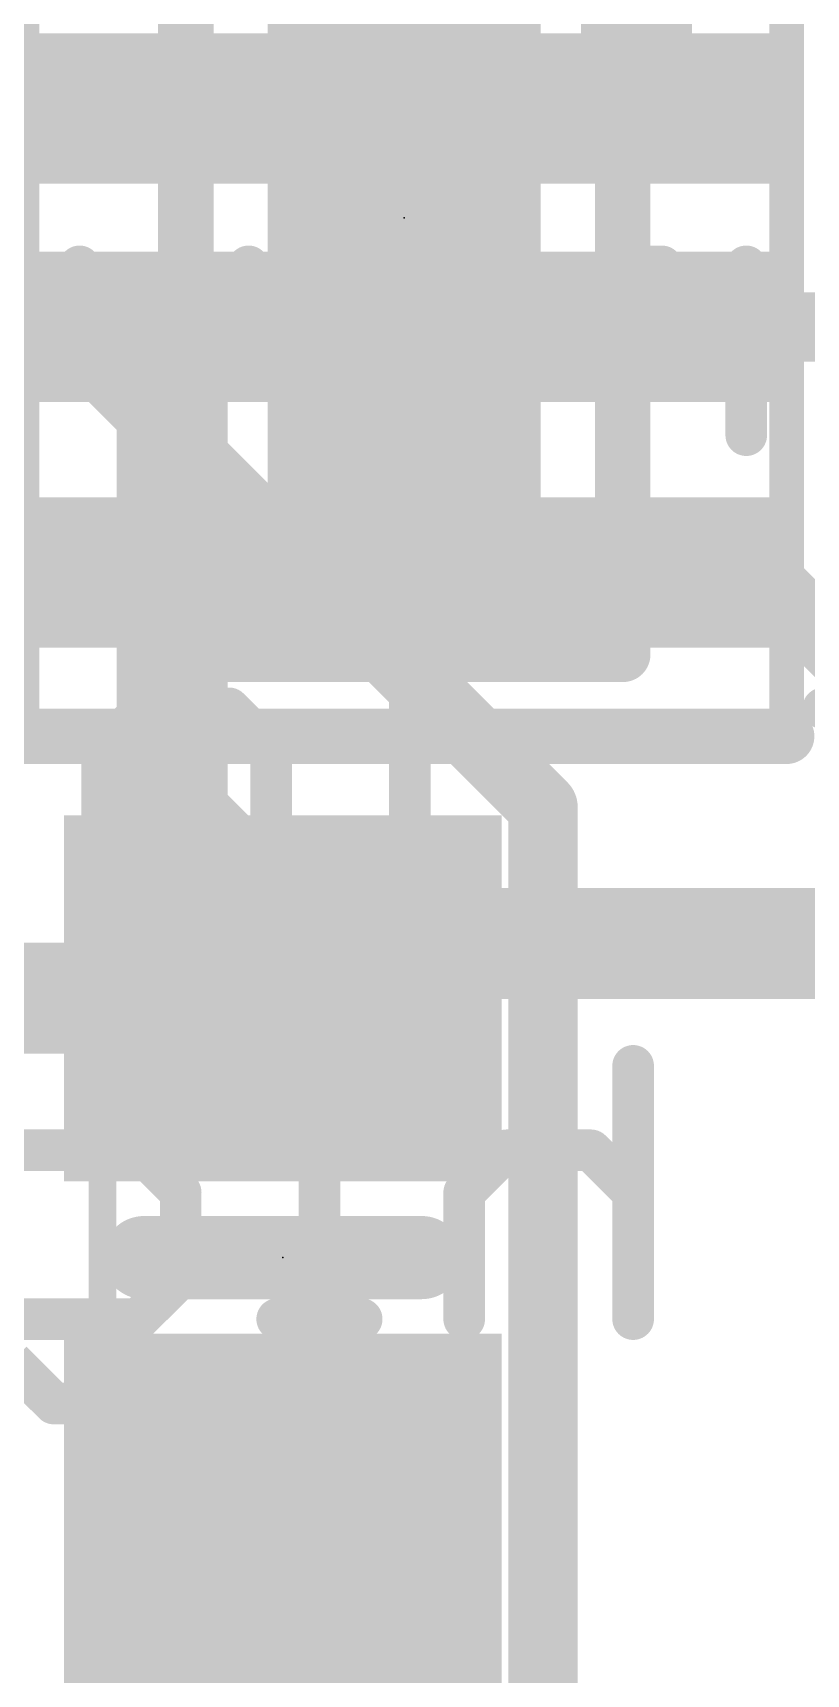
# Model space of a CAD drawing. Extents: x -1.2 to 34.1, y -8.2 to 17.9.
# Drawn here: x 15.91 to 18.74, y 5.71 to 11.73 of the extents above; entities that cross this region are included whole.
import ezdxf

# ---------------------------------------------------------------- set-up
doc = ezdxf.new("R2010")
doc.units = 0
for name, color, linetype in [('1', 12, 'CONTINUOUS'), ('16', 5, 'CONTINUOUS'), ('21', 40, 'CONTINUOUS'), ('22', 6, 'CONTINUOUS'), ('23', 40, 'CONTINUOUS'), ('25', 253, 'CONTINUOUS'), ('29', 253, 'CONTINUOUS'), ('31', 253, 'CONTINUOUS'), ('39', 12, 'CONTINUOUS'), ('51', 253, 'CONTINUOUS')]:
    doc.layers.add(name, color=color, linetype=linetype)

# ---------------------------------------------------------------- blocks, each defined once
blk = doc.blocks.new('RECT')
blk.add_solid([(-0.5, -0.5), (0.5, -0.5), (-0.5, 0.5), (0.5, 0.5)])

msp = doc.modelspace()

# ---------------------------------------------------------------- linework, layer by layer
at = {"layer": '1'}
for points, const_width in [([(18.122, 12.349), (18.122, 11.449)], 0.4064), ([(17.672, 11.449), (16.872, 10.649)], 0.4064), ([(18.122, 11.449), (17.672, 11.449)], 0.4064), ([(16.422, 11.449), (15.459, 11.449)], 0.254), ([(16.422, 10.649), (16.422, 9.749)], 0.4064), ([(16.872, 10.649), (16.422, 10.649)], 0.4064), ([(18.122, 10.649), (18.8785, 10.649)], 0.254), ([(16.422, 9.749), (16.422, 8.851)], 0.4064), ([(18.122, 9.749), (18.572, 9.749)], 0.254), ([(18.572, 9.749), (18.931, 9.39)], 0.254), ([(16.422, 8.851), (16.9558, 8.3172)], 0.4064), ([(17.0285, 8.39), (16.9558, 8.3172)], 0.4064), ([(20.092, 8.39), (17.0285, 8.39)], 0.4064), ([(16.9558, 8.3172), (16.8275, 8.189)], 0.4064), ([(16.8275, 8.189), (14.986, 8.189)], 0.4064)]:
    msp.add_lwpolyline(points, dxfattribs=dict(at, const_width=const_width))
for points, const_width in [([(17.672, 11.5506, 1), (17.672, 11.3474)], 0.2032), ([(17.7438, 11.3772, 1), (17.6002, 11.5208)], 0.2032), ([(18.122, 11.3474, 1), (18.122, 11.5506)], 0.2032), ([(16.422, 11.3855, 1), (16.422, 11.5125)], 0.127), ([(18.0204, 11.449, 1), (18.2236, 11.449)], 0.2032), ([(16.5236, 10.649, 1), (16.3204, 10.649)], 0.2032), ([(16.422, 10.7506, 1), (16.422, 10.5474)], 0.2032), ([(16.872, 10.5474, 1), (16.872, 10.7506)], 0.2032), ([(16.8002, 10.7208, 1), (16.9438, 10.5772)], 0.2032), ([(18.122, 10.7125, 1), (18.122, 10.5855)], 0.127), ([(16.5236, 9.749, 1), (16.3204, 9.749)], 0.2032), ([(18.122, 9.8125, 1), (18.122, 9.6855)], 0.127), ([(18.6169, 9.7939, 1), (18.5271, 9.7041)], 0.127), ([(18.572, 9.6855, 1), (18.572, 9.8125)], 0.127), ([(16.3204, 9.749, 1), (16.5236, 9.749)], 0.2032), ([(16.4938, 8.9228, 1), (16.3502, 8.7792)], 0.2032), ([(16.3204, 8.851, 1), (16.5236, 8.851)], 0.2032), ([(17.0285, 8.4916, 1), (17.0285, 8.2884)], 0.2032), ([(17.1003, 8.3182, 1), (16.9567, 8.4618)], 0.2032), ([(16.8839, 8.3891, 1), (17.0276, 8.2454)], 0.2032), ([(17.0276, 8.2454, 1), (16.8839, 8.3891)], 0.2032), ([(16.8839, 8.2454, 1), (17.0276, 8.3891)], 0.2032), ([(16.7557, 8.2608, 1), (16.8993, 8.1172)], 0.2032), ([(16.8275, 8.0874, 1), (16.8275, 8.2906)], 0.2032)]:
    msp.add_lwpolyline(points, format="xyb", dxfattribs=dict(at, const_width=const_width))
at = {"layer": '16', "const_width": 0.254}
for points in [[(14.578, 10.568), (16.102, 10.568)], [(16.102, 10.568), (17.78, 8.89)], [(17.78, 8.89), (17.78, 2.54)]]:
    msp.add_lwpolyline(points, dxfattribs=at)
at = {"layer": '16', "const_width": 0.127}
for points in [[(16.1469, 10.6129, 1), (16.0571, 10.5231)], [(16.102, 10.5045, 1), (16.102, 10.6315)], [(17.8435, 8.89, 1), (17.7165, 8.89)], [(17.7351, 8.8451, 1), (17.8249, 8.9349)]]:
    msp.add_lwpolyline(points, format="xyb", dxfattribs=at)
at = {"layer": '21'}
for points, const_width in [([(18.672, 9.149), (15.872, 9.149)], 0.2032), ([(17.3355, 7.239), (16.3195, 7.239)], 0.3048)]:
    msp.add_lwpolyline(points, dxfattribs=dict(at, const_width=const_width))
for points, const_width in [([(15.872, 9.1998, 1), (15.872, 9.0982)], 0.1016), ([(18.672, 9.0982, 1), (18.672, 9.1998)], 0.1016), ([(16.3195, 7.3152, 1), (16.3195, 7.1628)], 0.1524), ([(17.3355, 7.1628, 1), (17.3355, 7.3152)], 0.1524)]:
    msp.add_lwpolyline(points, format="xyb", dxfattribs=dict(at, const_width=const_width))
at = {"layer": '22', "const_width": 0.1524}
for points in [[(16.3926, 10.2521), (16.0833, 10.8707)], [(16.7019, 10.8707), (16.3926, 10.2521)], [(17.0773, 10.716), (17.232, 10.8707)], [(17.232, 10.8707), (17.5413, 10.8707)], [(17.5413, 10.8707), (17.6959, 10.716)], [(18.2149, 10.8707), (18.0603, 10.8707)], [(18.5242, 10.5614), (18.2149, 10.8707)], [(18.5242, 10.2521), (18.5242, 10.8707)], [(17.0773, 10.4067), (17.0773, 10.716)], [(17.6959, 10.716), (17.6959, 10.4067)], [(17.232, 10.2521), (17.0773, 10.4067)], [(17.6959, 10.4067), (17.5413, 10.2521)], [(17.5413, 10.2521), (17.232, 10.2521)], [(17.4474, 9.5607), (17.2928, 9.5607)], [(17.2928, 9.5607), (17.2928, 8.6328)], [(16.1662, 9.0968), (16.3208, 9.2514)], [(16.3208, 9.2514), (16.6301, 9.2514)], [(16.6301, 9.2514), (16.7848, 9.0968)], [(18.9604, 9.2514), (18.8058, 9.2514)], [(16.1662, 8.7875), (16.1662, 9.0968)], [(16.7848, 9.0968), (16.7848, 8.7875)], [(16.3208, 8.6328), (16.1662, 8.7875)], [(16.7848, 8.7875), (16.6301, 8.6328)], [(16.6301, 8.6328), (16.3208, 8.6328)], [(17.4474, 8.6328), (17.1381, 8.6328)], [(16.9614, 8.0961), (16.9614, 7.9415)], [(18.1101, 7.9415), (18.1101, 7.0136)], [(15.8348, 7.6322), (16.2988, 7.6322)], [(16.2988, 7.6322), (16.4534, 7.4775)], [(17.1161, 7.6322), (16.9614, 7.6322)], [(16.9614, 7.6322), (16.9614, 7.0136)], [(17.6461, 7.6322), (17.4915, 7.4775)], [(17.9554, 7.6322), (17.6461, 7.6322)], [(18.1101, 7.4775), (17.9554, 7.6322)], [(16.4534, 7.4775), (16.4534, 7.1682)], [(17.4915, 7.4775), (17.4915, 7.0136)], [(16.4534, 7.1682), (16.2988, 7.0136)], [(16.2988, 7.0136), (15.8348, 7.0136)], [(17.1161, 7.0136), (16.8068, 7.0136)], [(15.9895, 6.7043), (15.8348, 6.8589)], [(16.1441, 6.7043), (15.9895, 6.7043)]]:
    msp.add_lwpolyline(points, dxfattribs=at)
at = {"layer": '22', "const_width": 0.0762}
for points in [[(16.1174, 10.8877, 1), (16.0493, 10.8536)], [(16.736, 10.8536, 1), (16.6679, 10.8877)], [(17.232, 10.9088, 1), (17.232, 10.8326)], [(17.2589, 10.8437, 1), (17.205, 10.8976)], [(17.5682, 10.8976, 1), (17.5143, 10.8437)], [(17.5413, 10.8326, 1), (17.5413, 10.9088)], [(18.0603, 10.9088, 1), (18.0603, 10.8326)], [(18.2419, 10.8976, 1), (18.188, 10.8437)], [(18.2149, 10.8326, 1), (18.2149, 10.9088)], [(18.5623, 10.8707, 1), (18.4861, 10.8707)], [(17.1154, 10.716, 1), (17.0392, 10.716)], [(17.0504, 10.743, 1), (17.1043, 10.6891)], [(17.734, 10.716, 1), (17.6578, 10.716)], [(17.669, 10.6891, 1), (17.7229, 10.743)], [(18.4973, 10.5344, 1), (18.5512, 10.5883)], [(17.1043, 10.4337, 1), (17.0504, 10.3798)], [(17.7229, 10.3798, 1), (17.669, 10.4337)], [(17.0392, 10.4067, 1), (17.1154, 10.4067)], [(17.6578, 10.4067, 1), (17.734, 10.4067)], [(16.3586, 10.2691, 1), (16.4267, 10.235)], [(16.3586, 10.235, 1), (16.4267, 10.2691)], [(17.232, 10.2902, 1), (17.232, 10.214)], [(17.205, 10.2251, 1), (17.2589, 10.279)], [(17.5143, 10.279, 1), (17.5682, 10.2251)], [(17.5413, 10.214, 1), (17.5413, 10.2902)], [(18.4861, 10.2521, 1), (18.5623, 10.2521)], [(17.2928, 9.5988, 1), (17.2928, 9.5226)], [(17.3309, 9.5607, 1), (17.2547, 9.5607)], [(17.4474, 9.5226, 1), (17.4474, 9.5988)], [(16.3208, 9.2895, 1), (16.3208, 9.2133)], [(16.3478, 9.2245, 1), (16.2939, 9.2784)], [(16.6571, 9.2784, 1), (16.6032, 9.2245)], [(16.6301, 9.2133, 1), (16.6301, 9.2895)], [(18.8058, 9.2895, 1), (18.8058, 9.2133)], [(16.1392, 9.1237, 1), (16.1931, 9.0698)], [(16.2043, 9.0968, 1), (16.1281, 9.0968)], [(16.8229, 9.0968, 1), (16.7467, 9.0968)], [(16.7578, 9.0698, 1), (16.8117, 9.1237)], [(16.1931, 8.8144, 1), (16.1392, 8.7605)], [(16.8117, 8.7605, 1), (16.7578, 8.8144)], [(16.1281, 8.7875, 1), (16.2043, 8.7875)], [(16.7467, 8.7875, 1), (16.8229, 8.7875)], [(16.3208, 8.6709, 1), (16.3208, 8.5947)], [(16.2939, 8.6059, 1), (16.3478, 8.6598)], [(16.6032, 8.6598, 1), (16.6571, 8.6059)], [(16.6301, 8.5947, 1), (16.6301, 8.6709)], [(17.1381, 8.6709, 1), (17.1381, 8.5947)], [(17.2547, 8.6328, 1), (17.3309, 8.6328)], [(17.4474, 8.5947, 1), (17.4474, 8.6709)], [(16.9995, 8.0961, 1), (16.9233, 8.0961)], [(18.1482, 7.9415, 1), (18.072, 7.9415)], [(16.9233, 7.9415, 1), (16.9995, 7.9415)], [(16.3257, 7.6591, 1), (16.2718, 7.6052)], [(16.2988, 7.5941, 1), (16.2988, 7.6703)], [(16.9614, 7.6703, 1), (16.9614, 7.5941)], [(16.9995, 7.6322, 1), (16.9233, 7.6322)], [(17.1161, 7.5941, 1), (17.1161, 7.6703)], [(17.6461, 7.6703, 1), (17.6461, 7.5941)], [(17.6731, 7.6052, 1), (17.6192, 7.6591)], [(17.9824, 7.6591, 1), (17.9285, 7.6052)], [(17.9554, 7.5941, 1), (17.9554, 7.6703)], [(16.4915, 7.4775, 1), (16.4153, 7.4775)], [(16.4265, 7.4506, 1), (16.4804, 7.5045)], [(17.4645, 7.5045, 1), (17.5184, 7.4506)], [(17.5296, 7.4775, 1), (17.4534, 7.4775)], [(18.0831, 7.4506, 1), (18.137, 7.5045)], [(16.4804, 7.1413, 1), (16.4265, 7.1952)], [(16.4153, 7.1682, 1), (16.4915, 7.1682)], [(16.2718, 7.0405, 1), (16.3257, 6.9866)], [(16.2988, 6.9755, 1), (16.2988, 7.0517)], [(16.8068, 7.0517, 1), (16.8068, 6.9755)], [(16.9233, 7.0136, 1), (16.9995, 7.0136)], [(17.1161, 6.9755, 1), (17.1161, 7.0517)], [(17.4534, 7.0136, 1), (17.5296, 7.0136)], [(18.072, 7.0136, 1), (18.1482, 7.0136)], [(15.9895, 6.7424, 1), (15.9895, 6.6662)], [(15.9625, 6.6773, 1), (16.0164, 6.7312)], [(16.1441, 6.6662, 1), (16.1441, 6.7424)]]:
    msp.add_lwpolyline(points, format="xyb", dxfattribs=at)
at = {"layer": '23'}
for p in [(17.272, 11.049), (16.8275, 7.239)]:
    msp.add_point(p, dxfattribs=at)
at = {"layer": '25', "const_width": 0.1524}
for points in [[(16.9668, 11.3661), (17.077, 11.4763)], [(17.077, 11.4763), (17.1872, 11.4763)], [(17.1872, 11.4763), (17.2973, 11.3661)], [(17.2973, 11.3661), (17.4075, 11.4763)], [(17.4075, 11.4763), (17.5176, 11.4763)], [(17.5176, 11.4763), (17.6278, 11.3661)], [(16.9668, 11.1458), (16.9668, 11.3661)], [(17.2973, 11.3661), (17.2973, 11.2559)], [(17.6278, 11.3661), (17.6278, 11.1458)], [(17.077, 11.0356), (16.9668, 11.1458)], [(17.6278, 11.1458), (17.5176, 11.0356)], [(16.9668, 10.6177), (17.077, 10.7278)], [(17.077, 10.7278), (17.2973, 10.7278)], [(17.2973, 10.7278), (17.4075, 10.6177)], [(17.4075, 10.5075), (17.6278, 10.7278)], [(16.9668, 10.2872), (16.9668, 10.6177)], [(17.4075, 10.6177), (17.4075, 10.2872)], [(17.6278, 10.2872), (16.9668, 10.2872)]]:
    msp.add_lwpolyline(points, dxfattribs=at)
at = {"layer": '25', "const_width": 0.0762}
for points in [[(17.077, 11.5144, 1), (17.077, 11.4382)], [(17.1039, 11.4493, 1), (17.0501, 11.5032)], [(17.2141, 11.5032, 1), (17.1602, 11.4493)], [(17.1872, 11.4382, 1), (17.1872, 11.5144)], [(17.4075, 11.5144, 1), (17.4075, 11.4382)], [(17.4344, 11.4493, 1), (17.3805, 11.5032)], [(17.5446, 11.5032, 1), (17.4907, 11.4493)], [(17.5176, 11.4382, 1), (17.5176, 11.5144)], [(17.0049, 11.3661, 1), (16.9287, 11.3661)], [(16.9399, 11.393, 1), (16.9938, 11.3392)], [(17.3354, 11.3661, 1), (17.2592, 11.3661)], [(17.2704, 11.393, 1), (17.3243, 11.3392)], [(17.2704, 11.3392, 1), (17.3243, 11.393)], [(17.6659, 11.3661, 1), (17.5897, 11.3661)], [(17.6009, 11.3392, 1), (17.6547, 11.393)], [(17.2592, 11.2559, 1), (17.3354, 11.2559)], [(16.9938, 11.1727, 1), (16.9399, 11.1188)], [(17.6547, 11.1188, 1), (17.6009, 11.1727)], [(16.9287, 11.1458, 1), (17.0049, 11.1458)], [(17.5897, 11.1458, 1), (17.6659, 11.1458)], [(17.0501, 11.0087, 1), (17.1039, 11.0626)], [(17.4907, 11.0626, 1), (17.5446, 11.0087)], [(17.077, 10.7659, 1), (17.077, 10.6897)], [(17.1039, 10.7009, 1), (17.0501, 10.7548)], [(17.3243, 10.7548, 1), (17.2704, 10.7009)], [(17.2973, 10.6897, 1), (17.2973, 10.7659)], [(17.6547, 10.7009, 1), (17.6009, 10.7548)], [(17.0049, 10.6177, 1), (16.9287, 10.6177)], [(16.9399, 10.6446, 1), (16.9938, 10.5907)], [(17.4456, 10.6177, 1), (17.3694, 10.6177)], [(17.3805, 10.5907, 1), (17.4344, 10.6446)], [(17.3805, 10.5345, 1), (17.4344, 10.4806)], [(16.9668, 10.3253, 1), (16.9668, 10.2491)], [(17.6278, 10.2491, 1), (17.6278, 10.3253)], [(16.9287, 10.2872, 1), (17.0049, 10.2872)], [(17.3694, 10.2872, 1), (17.4456, 10.2872)]]:
    msp.add_lwpolyline(points, format="xyb", dxfattribs=at)
at = {"layer": '39', "const_width": 0.127}
for points in [[(15.872, 9.149), (15.872, 12.949)], [(18.672, 9.149), (18.672, 12.949)], [(18.672, 9.149), (15.872, 9.149)]]:
    msp.add_lwpolyline(points, dxfattribs=at)
at = {"layer": '39', "const_width": 0.0635}
for points in [[(18.672, 9.1173, 1), (18.672, 9.1808)], [(15.8402, 9.149, 1), (15.9038, 9.149)], [(18.6403, 9.149, 1), (18.7037, 9.149)]]:
    msp.add_lwpolyline(points, format="xyb", dxfattribs=at)
at = {"layer": '51'}
for points, const_width in [([(16.472, 9.449), (16.472, 12.649)], 0.2032), ([(18.072, 12.649), (18.072, 9.449)], 0.2032), ([(18.072, 9.449), (16.472, 9.449)], 0.2032), ([(16.1675, 7.595), (16.1675, 6.858)], 0.1016), ([(17.4875, 7.62), (17.4875, 6.858)], 0.1016)]:
    msp.add_lwpolyline(points, dxfattribs=dict(at, const_width=const_width))
for points, const_width in [([(16.472, 9.4998, 1), (16.472, 9.3982)], 0.1016), ([(18.072, 9.3982, 1), (18.072, 9.4998)], 0.1016), ([(16.4212, 9.449, 1), (16.5228, 9.449)], 0.1016), ([(18.0212, 9.449, 1), (18.1228, 9.449)], 0.1016), ([(16.1929, 7.595, 1), (16.1421, 7.595)], 0.0508), ([(17.5129, 7.62, 1), (17.4621, 7.62)], 0.0508), ([(16.1421, 6.858, 1), (16.1929, 6.858)], 0.0508), ([(17.4621, 6.858, 1), (17.5129, 6.858)], 0.0508)]:
    msp.add_lwpolyline(points, format="xyb", dxfattribs=dict(at, const_width=const_width))

# ---------------------------------------------------------------- block references
at = {"layer": '1'}
for p, xscale, yscale, rotation in [((16.422, 11.449), 0.45, 0.9, 90), ((18.122, 11.449), 0.45, 0.9, 90), ((16.422, 10.649), 0.45, 0.9, 90), ((18.122, 10.649), 0.45, 0.9, 90), ((16.422, 9.749), 0.45, 0.9, 90), ((18.122, 9.749), 0.45, 0.9, 90), ((16.8275, 8.189), 1.24, 1.5, 270), ((16.8275, 6.289), 1.24, 1.5, 270)]:
    msp.add_blockref('RECT', p, dxfattribs=dict(at, xscale=xscale, yscale=yscale, rotation=rotation))
at = {"layer": '29'}
for p, xscale, yscale, rotation in [((16.422, 11.449), 0.5516, 1.0016, 90), ((18.122, 11.449), 0.5516, 1.0016, 90), ((16.422, 10.649), 0.5516, 1.0016, 90), ((18.122, 10.649), 0.5516, 1.0016, 90), ((16.422, 9.749), 0.5516, 1.0016, 90), ((18.122, 9.749), 0.5516, 1.0016, 90), ((16.8275, 8.189), 1.3416, 1.6016, 270), ((16.8275, 6.289), 1.3416, 1.6016, 270)]:
    msp.add_blockref('RECT', p, dxfattribs=dict(at, xscale=xscale, yscale=yscale, rotation=rotation))
at = {"layer": '31'}
for p, xscale, yscale, rotation in [((16.422, 11.449), 0.45, 0.9, 90), ((18.122, 11.449), 0.45, 0.9, 90), ((16.422, 10.649), 0.45, 0.9, 90), ((18.122, 10.649), 0.45, 0.9, 90), ((16.422, 9.749), 0.45, 0.9, 90), ((18.122, 9.749), 0.45, 0.9, 90), ((16.8275, 8.189), 1.24, 1.5, 270), ((16.8275, 6.289), 1.24, 1.5, 270)]:
    msp.add_blockref('RECT', p, dxfattribs=dict(at, xscale=xscale, yscale=yscale, rotation=rotation))
at = {"layer": '51', "xscale": 3.1, "rotation": 90}
msp.add_blockref('RECT', (17.272, 11.049), dxfattribs=at)
at = {"layer": '51', "xscale": 0.7501, "yscale": 1.4501, "rotation": 270}
for p in [(16.8286, 7.9562), (16.8286, 6.5084)]:
    msp.add_blockref('RECT', p, dxfattribs=at)

doc.saveas('drawing.dxf')
